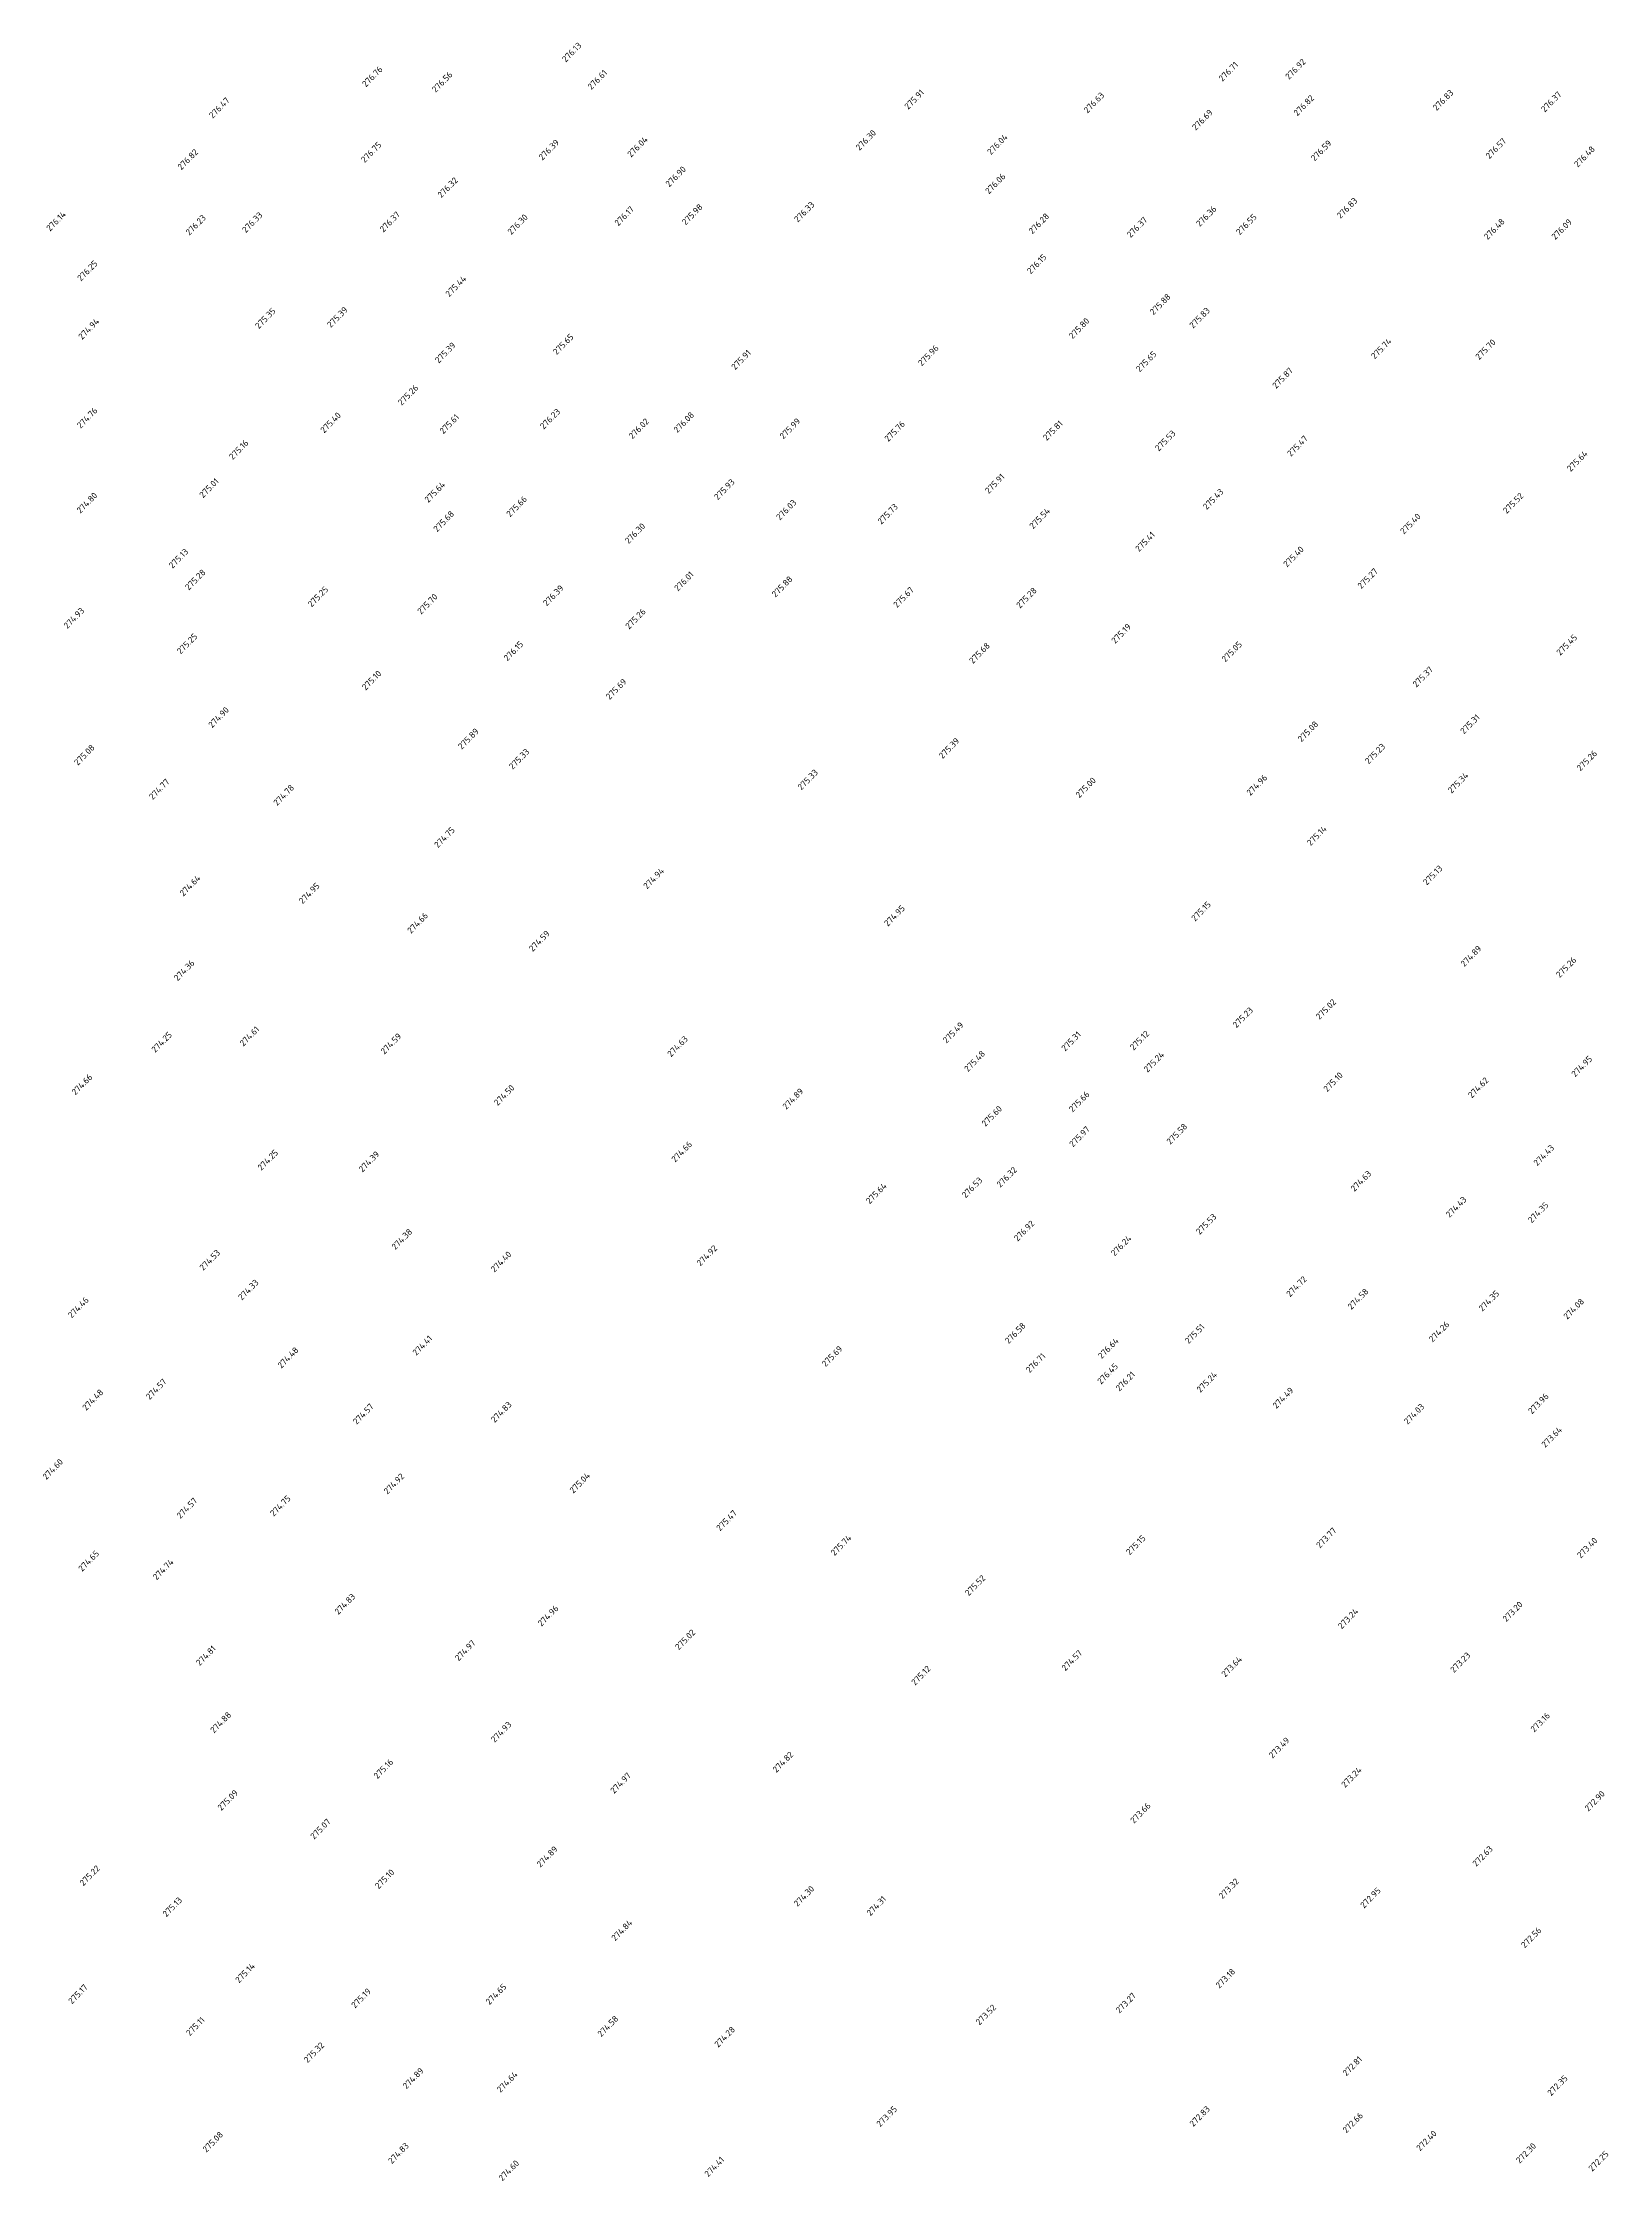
# Model space of a CAD drawing. Header units: metres. Extents: x 36952 to 37839, y 34980 to 35683.
# Drawn here: x 37219.4 to 37471.3, y 35339.1 to 35683 of the extents above; entities that cross this region are included whole.
import ezdxf

# ---------------------------------------------------------------- set-up
doc = ezdxf.new("R2010")
doc.units = ezdxf.units.M
doc.header["$LTSCALE"] = 5
doc.layers.add('Отметки', color=7, linetype='Continuous')
doc.styles.get("Standard").update_dxf_attribs({"font": 'simplex.shx'})

msp = doc.modelspace()

# ---------------------------------------------------------------- texts
at = {"layer": 'Отметки', "color": 7}
for s, p in [('276.13', (37303.57, 35679.81, 276.13)), ('276.76', (37271.41, 35675.82, 276.76)), ('276.56', (37282.63, 35674.94, 276.56)), ('276.61', (37307.68, 35675.39, 276.61)), ('276.71', (37409.2, 35676.71, 276.71)), ('276.92', (37419.91, 35677.02, 276.92)), ('276.47', (37246.77, 35670.78, 276.47)), ('275.91', (37358.65, 35672.21, 275.91)), ('276.63', (37387.5, 35671.62, 276.63)), ('276.82', (37421.25, 35671.17, 276.82)), ('276.83', (37443.66, 35672.02, 276.83)), ('276.37', (37461.07, 35671.77, 276.37)), ('276.69', (37404.92, 35668.85, 276.69)), ('276.39', (37299.8, 35664.04, 276.39)), ('276.04', (37314.06, 35664.51, 276.04)), ('276.30', (37350.82, 35665.61, 276.3)), ('276.04', (37371.96, 35664.91, 276.04)), ('276.57', (37452.16, 35664.26, 276.57)), ('276.82', (37241.71, 35662.48, 276.82)), ('276.75', (37271.22, 35663.65, 276.75)), ('276.59', (37424.04, 35663.9, 276.59)), ('276.48', (37466.38, 35662.91, 276.48)), ('276.32', (37283.54, 35657.99, 276.32)), ('276.90', (37320.21, 35659.74, 276.9)), ('276.06', (37371.64, 35658.6, 276.06)), ('276.33', (37340.9, 35654.06, 276.33)), ('276.83', (37428.21, 35654.66, 276.83)), ('276.14', (37220.59, 35652.62, 276.14)), ('276.23', (37243.01, 35651.96, 276.23)), ('276.33', (37252.1, 35652.37, 276.33)), ('276.37', (37274.23, 35652.46, 276.37)), ('276.30', (37294.79, 35652.05, 276.3)), ('276.17', (37312.01, 35653.47, 276.17)), ('275.98', (37322.85, 35653.61, 275.98)), ('276.28', (37378.63, 35652.17, 276.28)), ('276.37', (37394.44, 35651.59, 276.37)), ('276.36', (37405.57, 35653.36, 276.36)), ('276.55', (37412, 35652.03, 276.55)), ('276.48', (37451.87, 35651.26, 276.48)), ('276.09', (37462.74, 35651.26, 276.09)), ('276.25', (37225.57, 35644.59, 276.25)), ('276.15', (37378.37, 35645.75, 276.15)), ('275.44', (37284.81, 35642.07, 275.44)), ('275.35', (37254.19, 35636.93, 275.35)), ('275.39', (37265.77, 35637.11, 275.39)), ('275.88', (37398.12, 35639.16, 275.88)), ('275.83', (37404.48, 35636.99, 275.83)), ('274.94', (37225.75, 35635.2, 274.94)), ('275.80', (37385.1, 35635.32, 275.8)), ('275.39', (37283.13, 35631.4, 275.39)), ('275.65', (37302.11, 35632.75, 275.65)), ('275.91', (37330.8, 35630.33, 275.91)), ('275.96', (37360.84, 35630.95, 275.96)), ('275.65', (37395.9, 35629.98, 275.65)), ('275.74', (37433.71, 35632.06, 275.74)), ('275.70', (37450.5, 35631.95, 275.7)), ('275.87', (37417.83, 35627.32, 275.87)), ('275.26', (37277.16, 35624.6, 275.26)), ('274.76', (37225.52, 35620.91, 274.76)), ('275.40', (37264.69, 35620.15, 275.4)), ('275.61', (37283.86, 35620.01, 275.61)), ('276.23', (37300.02, 35620.78, 276.23)), ('276.08', (37321.51, 35620.2, 276.08)), ('276.02', (37314.3, 35619.22, 276.02)), ('275.99', (37338.57, 35619.18, 275.99)), ('275.76', (37355.44, 35618.77, 275.76)), ('275.81', (37380.94, 35618.95, 275.81)), ('275.53', (37398.97, 35617.25, 275.53)), ('275.47', (37420.22, 35616.38, 275.47)), ('275.16', (37249.99, 35615.88, 275.16)), ('275.64', (37465.23, 35613.97, 275.64)), ('275.01', (37245.22, 35609.73, 275.01)), ('275.93', (37328.03, 35609.41, 275.93)), ('275.91', (37371.61, 35610.41, 275.91)), ('274.80', (37225.48, 35607.24, 274.8)), ('275.64', (37281.44, 35608.97, 275.64)), ('275.66', (37294.61, 35606.66, 275.66)), ('276.03', (37338.01, 35606.15, 276.03)), ('275.43', (37406.67, 35607.84, 275.43)), ('275.52', (37454.94, 35607.21, 275.52)), ('275.68', (37282.87, 35604.26, 275.68)), ('276.30', (37313.68, 35602.36, 276.3)), ('275.73', (37354.32, 35605.47, 275.73)), ('275.54', (37378.75, 35604.74, 275.54)), ('275.40', (37438.4, 35603.89, 275.4)), ('275.41', (37395.78, 35601.07, 275.41)), ('275.13', (37240.3, 35598.39, 275.13)), ('275.40', (37419.59, 35598.59, 275.4)), ('275.28', (37242.92, 35594.89, 275.28)), ('275.25', (37262.67, 35592.17, 275.25)), ('276.39', (37300.51, 35592.35, 276.39)), ('276.01', (37321.61, 35594.73, 276.01)), ('275.88', (37337.3, 35593.75, 275.88)), ('275.67', (37356.86, 35592.06, 275.67)), ('275.28', (37376.63, 35591.97, 275.28)), ('275.27', (37431.54, 35595.1, 275.27)), ('274.93', (37223.39, 35588.7, 274.93)), ('275.70', (37280.28, 35591, 275.7)), ('275.26', (37313.75, 35588.61, 275.26)), ('275.19', (37391.94, 35586.3, 275.19)), ('275.25', (37241.61, 35584.6, 275.25)), ('276.15', (37294.18, 35583.5, 276.15)), ('275.68', (37369.06, 35583.06, 275.68)), ('275.05', (37409.67, 35583.32, 275.05)), ('275.45', (37463.54, 35584.39, 275.45)), ('275.10', (37271.38, 35578.8, 275.1)), ('275.37', (37440.4, 35579.28, 275.37)), ('275.69', (37310.62, 35577.29, 275.69)), ('274.90', (37246.67, 35572.75, 274.9)), ('275.31', (37448.06, 35571.74, 275.31)), ('275.89', (37286.83, 35569.28, 275.89)), ('275.39', (37364.18, 35567.78, 275.39)), ('275.08', (37421.92, 35570.48, 275.08)), ('275.08', (37225.07, 35566.7, 275.08)), ('275.33', (37295.02, 35566.06, 275.33)), ('275.23', (37432.74, 35566.92, 275.23)), ('275.26', (37466.8, 35565.8, 275.26)), ('274.77', (37237.12, 35561.2, 274.77)), ('275.33', (37341.46, 35562.73, 275.33)), ('275.00', (37386.19, 35561.48, 275)), ('274.96', (37413.68, 35561.84, 274.96)), ('275.34', (37446.07, 35562.22, 275.34)), ('274.78', (37257.13, 35560.23, 274.78)), ('274.75', (37283, 35553.44, 274.75)), ('275.14', (37423.41, 35553.78, 275.14)), ('275.13', (37442.08, 35547.45, 275.13)), ('274.64', (37242.05, 35545.67, 274.64)), ('274.95', (37261.23, 35544.43, 274.95)), ('274.94', (37316.64, 35546.82, 274.94)), ('274.95', (37355.38, 35540.82, 274.95)), ('275.15', (37404.8, 35541.63, 275.15)), ('274.66', (37278.67, 35539.67, 274.66)), ('274.59', (37298.24, 35536.76, 274.59)), ('274.89', (37448.12, 35534.32, 274.89)), ('274.36', (37241.13, 35532.05, 274.36)), ('275.26', (37463.47, 35532.56, 275.26)), ('275.23', (37411.46, 35524.5, 275.23)), ('275.02', (37424.83, 35525.82, 275.02)), ('274.25', (37237.51, 35520.51, 274.25)), ('274.61', (37251.7, 35521.53, 274.61)), ('274.59', (37274.38, 35520.24, 274.59)), ('274.63', (37320.5, 35519.82, 274.63)), ('275.49', (37364.82, 35522.03, 275.49)), ('275.31', (37383.9, 35520.73, 275.31)), ('275.12', (37394.92, 35520.89, 275.12)), ('275.48', (37368.27, 35517.42, 275.48)), ('275.24', (37397.15, 35517.33, 275.24)), ('274.95', (37465.95, 35516.59, 274.95)), ('274.66', (37224.68, 35513.68, 274.66)), ('275.10', (37426.06, 35514.2, 275.1)), ('274.62', (37449.33, 35513.2, 274.62)), ('274.50', (37292.61, 35511.98, 274.5)), ('274.89', (37339.03, 35511.36, 274.89)), ('275.66', (37385.11, 35510.93, 275.66)), ('275.60', (37371.07, 35508.63, 275.6)), ('275.58', (37400.81, 35505.73, 275.58)), ('274.66', (37321.16, 35502.87, 274.66)), ('275.97', (37385.16, 35505.31, 275.97)), ('274.25', (37254.59, 35501.55, 274.25)), ('274.39', (37270.86, 35501.28, 274.39)), ('274.43', (37459.85, 35502.3, 274.43)), ('275.64', (37352.46, 35496.18, 275.64)), ('276.53', (37367.89, 35497.13, 276.53)), ('276.32', (37373.47, 35498.82, 276.32)), ('274.63', (37430.44, 35498.17, 274.63)), ('274.43', (37445.75, 35493.98, 274.43)), ('274.35', (37458.96, 35493.11, 274.35)), ('274.38', (37276.14, 35488.8, 274.38)), ('276.92', (37376.27, 35490.17, 276.92)), ('275.53', (37405.55, 35491.25, 275.53)), ('274.53', (37245.24, 35485.45, 274.53)), ('274.40', (37292.1, 35485.18, 274.4)), ('274.92', (37325.23, 35486.18, 274.92)), ('276.24', (37391.87, 35487.78, 276.24)), ('274.33', (37251.46, 35480.68, 274.33)), ('274.72', (37420.08, 35481.22, 274.72)), ('274.58', (37429.95, 35479.18, 274.58)), ('274.35', (37451.02, 35478.89, 274.35)), ('274.46', (37224.08, 35477.81, 274.46)), ('274.08', (37464.67, 35477.6, 274.08)), ('274.41', (37279.51, 35471.79, 274.41)), ('276.58', (37374.82, 35473.69, 276.58)), ('275.51', (37403.78, 35473.68, 275.51)), ('274.26', (37443.02, 35473.94, 274.26)), ('274.48', (37257.8, 35469.73, 274.48)), ('275.69', (37345.36, 35469.98, 275.69)), ('276.71', (37378.2, 35469.01, 276.71)), ('276.64', (37389.79, 35471.27, 276.64)), ('274.57', (37236.62, 35464.69, 274.57)), ('276.45', (37389.67, 35467.16, 276.45)), ('276.21', (37392.64, 35466.05, 276.21)), ('275.24', (37405.65, 35465.84, 275.24)), ('274.48', (37226.4, 35462.94, 274.48)), ('274.49', (37417.88, 35463.26, 274.49)), ('273.96', (37458.99, 35462.38, 273.96)), ('274.57', (37269.93, 35460.7, 274.57)), ('274.83', (37292.13, 35461.01, 274.83)), ('274.03', (37439, 35460.71, 274.03)), ('273.64', (37461.13, 35456.98, 273.64)), ('274.60', (37219.99, 35451.82, 274.6)), ('274.92', (37274.88, 35449.48, 274.92)), ('275.04', (37304.77, 35449.62, 275.04)), ('274.57', (37241.57, 35445.56, 274.57)), ('274.75', (37256.59, 35445.93, 274.75)), ('275.47', (37328.38, 35443.56, 275.47)), ('273.77', (37424.89, 35440.81, 273.77)), ('274.65', (37225.75, 35437.05, 274.65)), ('275.74', (37346.8, 35439.59, 275.74)), ('275.15', (37394.3, 35439.71, 275.15)), ('273.40', (37466.86, 35439.19, 273.4)), ('274.74', (37237.74, 35435.69, 274.74)), ('274.83', (37266.97, 35430.12, 274.83)), ('275.52', (37368.39, 35433.14, 275.52)), ('274.96', (37299.66, 35428.23, 274.96)), ('273.24', (37428.39, 35427.81, 273.24)), ('273.20', (37454.87, 35428.96, 273.2)), ('275.02', (37321.75, 35424.43, 275.02)), ('274.81', (37244.68, 35421.9, 274.81)), ('274.97', (37286.33, 35422.66, 274.97)), ('274.57', (37383.93, 35421.06, 274.57)), ('273.64', (37409.65, 35420.07, 273.64)), ('273.23', (37446.45, 35420.77, 273.23)), ('275.12', (37359.75, 35418.74, 275.12)), ('274.88', (37246.97, 35411.05, 274.88)), ('274.93', (37292.12, 35409.56, 274.93)), ('273.16', (37459.37, 35411.2, 273.16)), ('273.49', (37417.27, 35407.01, 273.49)), ('275.16', (37273.26, 35403.71, 275.16)), ('274.82', (37337.45, 35404.72, 274.82)), ('274.97', (37311.33, 35401.34, 274.97)), ('273.24', (37428.93, 35402.29, 273.24)), ('275.09', (37248.14, 35398.59, 275.09)), ('273.66', (37394.97, 35396.53, 273.66)), ('272.90', (37468.07, 35398.47, 272.9)), ('275.07', (37263.07, 35393.98, 275.07)), ('274.89', (37299.49, 35389.47, 274.89)), ('272.63', (37450.03, 35389.6, 272.63)), ('275.22', (37225.96, 35386.49, 275.22)), ('275.10', (37273.47, 35386, 275.1)), ('274.30', (37340.85, 35383.16, 274.3)), ('273.32', (37409.22, 35384.4, 273.32)), ('272.95', (37431.98, 35382.89, 272.95)), ('275.13', (37239.3, 35381.5, 275.13)), ('274.31', (37352.57, 35381.67, 274.31)), ('274.84', (37311.51, 35377.63, 274.84)), ('272.56', (37457.85, 35376.5, 272.56)), ('275.14', (37251, 35370.87, 275.14)), ('273.18', (37408.71, 35370, 273.18)), ('275.17', (37224.12, 35367.48, 275.17)), ('275.19', (37269.66, 35366.82, 275.19)), ('274.65', (37291.29, 35367.37, 274.65)), ('273.27', (37392.65, 35366.01, 273.27)), ('275.11', (37243.09, 35362.37, 275.11)), ('274.58', (37309.27, 35362.21, 274.58)), ('273.52', (37370.12, 35364.1, 273.52)), ('275.32', (37262.04, 35358.03, 275.32)), ('274.28', (37328.08, 35360.51, 274.28)), ('272.81', (37429.14, 35355.9, 272.81)), ('274.89', (37277.94, 35353.82, 274.89)), ('274.64', (37293.07, 35353.25, 274.64)), ('272.35', (37462.08, 35352.72, 272.35)), ('273.95', (37354.15, 35347.72, 273.95)), ('272.83', (37404.51, 35347.75, 272.83)), ('272.66', (37429.14, 35346.72, 272.66)), ('275.08', (37245.73, 35343.62, 275.08)), ('274.83', (37275.59, 35341.79, 274.83)), ('272.40', (37441, 35343.83, 272.4)), ('272.30', (37457.03, 35341.86, 272.3)), ('274.60', (37293.36, 35339.02, 274.6)), ('274.41', (37326.48, 35339.69, 274.41)), ('272.25', (37468.69, 35340.56, 272.25))]:
    msp.add_text(s, height=1, rotation=45.4189, dxfattribs=at).set_placement(p)

doc.saveas('drawing.dxf')
